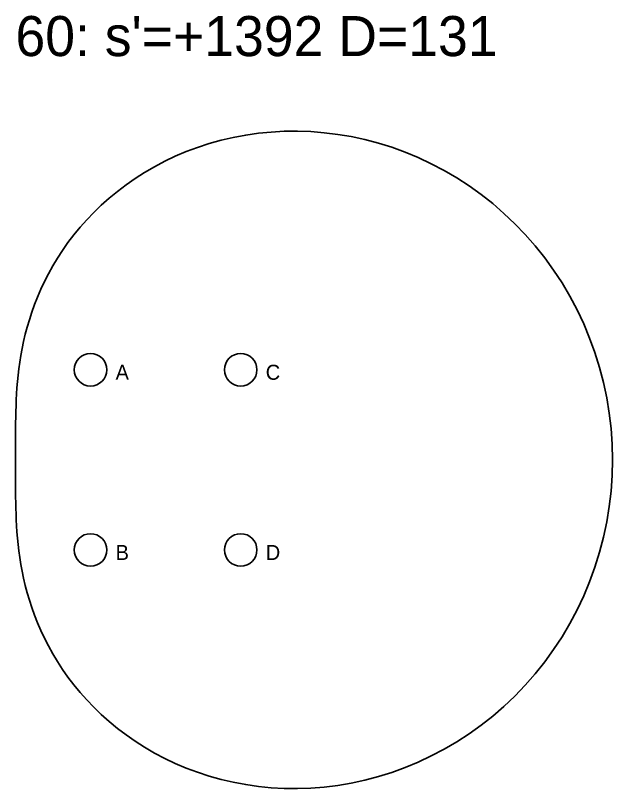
# Model space of a CAD drawing. Header units: millimetres. Extents: x 0 to 2007, y -5243 to 138.
# Drawn here: x 0 to 119.3, y -4865.7 to -4711.2 of the extents above; entities that cross this region are included whole.
import ezdxf

# ---------------------------------------------------------------- set-up
doc = ezdxf.new("R2010")
doc.units = ezdxf.units.MM
for name, color, linetype in [('DOWEL', 5, 'CONTINUOUS'), ('SLAB_60', 2, 'CONTINUOUS'), ('TEXT', 1, 'CONTINUOUS')]:
    doc.layers.add(name, color=color, linetype=linetype)

msp = doc.modelspace()

# ---------------------------------------------------------------- linework, layer by layer
at = {"layer": 'DOWEL'}
for centre in [(15, -4782), (45, -4782), (15, -4818), (45, -4818)]:
    msp.add_circle(centre, 3.25, dxfattribs=at)
at = {"layer": 'SLAB_60'}
msp.add_lwpolyline([(119.29, -4800), (119.217, -4796.878), (119, -4793.764), (118.637, -4790.665), (118.132, -4787.589), (117.485, -4784.543), (116.698, -4781.534), (115.773, -4778.57), (114.714, -4775.658), (113.523, -4772.804), (112.204, -4770.015), (110.762, -4767.298), (109.2, -4764.659), (107.523, -4762.103), (105.735, -4759.636), (103.844, -4757.264), (101.852, -4754.991), (99.768, -4752.821), (97.595, -4750.76), (95.342, -4748.811), (93.014, -4746.976), (90.617, -4745.26), (88.159, -4743.665), (85.646, -4742.193), (83.085, -4740.846), (80.484, -4739.625), (77.848, -4738.531), (75.184, -4737.565), (72.501, -4736.727), (69.804, -4736.016), (67.101, -4735.432), (64.397, -4734.975), (61.7, -4734.641), (59.016, -4734.43), (56.351, -4734.34), (53.711, -4734.367), (51.102, -4734.51), (48.529, -4734.764), (45.997, -4735.126), (43.513, -4735.593), (41.079, -4736.161), (38.701, -4736.825), (36.383, -4737.581), (34.128, -4738.425), (31.94, -4739.351), (29.823, -4740.355), (27.777, -4741.431), (25.807, -4742.576), (23.914, -4743.782), (22.099, -4745.046), (20.365, -4746.361), (18.711, -4747.723), (17.138, -4749.127), (15.648, -4750.567), (14.239, -4752.039), (12.911, -4753.537), (11.664, -4755.056), (10.496, -4756.593), (9.407, -4758.142), (8.394, -4759.699), (7.456, -4761.259), (6.59, -4762.82), (5.795, -4764.378), (5.067, -4765.928), (4.405, -4767.467), (3.805, -4768.994), (3.265, -4770.505), (2.78, -4771.997), (2.349, -4773.469), (1.968, -4774.919), (1.632, -4776.346), (1.34, -4777.747), (1.088, -4779.123), (0.872, -4780.472), (0.689, -4781.795), (0.535, -4783.091), (0.409, -4784.36), (0.305, -4785.604), (0.223, -4786.821), (0.158, -4788.015), (0.108, -4789.185), (0.071, -4790.333), (0.045, -4791.461), (0.026, -4792.571), (0.014, -4793.664), (0.007, -4794.743), (0.003, -4795.809), (0.001, -4796.866), (0, -4797.915), (0, -4798.959), (0, -4800), (0, -4801.041), (0, -4802.085), (0.001, -4803.134), (0.003, -4804.191), (0.007, -4805.257), (0.014, -4806.336), (0.026, -4807.429), (0.045, -4808.539), (0.071, -4809.667), (0.108, -4810.815), (0.158, -4811.985), (0.223, -4813.179), (0.305, -4814.396), (0.409, -4815.64), (0.535, -4816.909), (0.689, -4818.205), (0.872, -4819.528), (1.088, -4820.877), (1.34, -4822.253), (1.632, -4823.654), (1.968, -4825.081), (2.349, -4826.531), (2.78, -4828.003), (3.265, -4829.495), (3.805, -4831.006), (4.405, -4832.533), (5.067, -4834.072), (5.795, -4835.622), (6.59, -4837.18), (7.456, -4838.741), (8.394, -4840.301), (9.407, -4841.858), (10.496, -4843.407), (11.664, -4844.944), (12.911, -4846.463), (14.239, -4847.961), (15.648, -4849.433), (17.138, -4850.873), (18.711, -4852.277), (20.365, -4853.639), (22.099, -4854.954), (23.914, -4856.218), (25.807, -4857.424), (27.777, -4858.569), (29.823, -4859.645), (31.94, -4860.649), (34.128, -4861.575), (36.383, -4862.419), (38.701, -4863.175), (41.079, -4863.839), (43.513, -4864.407), (45.997, -4864.874), (48.529, -4865.236), (51.102, -4865.49), (53.711, -4865.633), (56.351, -4865.66), (59.016, -4865.57), (61.7, -4865.359), (64.397, -4865.025), (67.101, -4864.568), (69.804, -4863.984), (72.501, -4863.273), (75.184, -4862.435), (77.848, -4861.469), (80.484, -4860.375), (83.085, -4859.154), (85.646, -4857.807), (88.159, -4856.335), (90.617, -4854.74), (93.014, -4853.024), (95.342, -4851.189), (97.595, -4849.24), (99.768, -4847.179), (101.852, -4845.009), (103.844, -4842.736), (105.735, -4840.364), (107.523, -4837.897), (109.2, -4835.341), (110.762, -4832.702), (112.204, -4829.985), (113.523, -4827.196), (114.714, -4824.342), (115.773, -4821.43), (116.698, -4818.466), (117.485, -4815.457), (118.132, -4812.411), (118.637, -4809.335), (119, -4806.236), (119.217, -4803.122)], close=True, dxfattribs=at)

# ---------------------------------------------------------------- texts
at = {"layer": 'DOWEL'}
for s, p in [('A', (20, -4784)), ('C', (50, -4784)), ('B', (20, -4820)), ('D', (50, -4820))]:
    msp.add_text(s, height=3, dxfattribs=at).set_placement(p)
at = {"layer": 'TEXT'}
msp.add_text("60: s'=+1392 D=131", height=8, dxfattribs=at).set_placement((0, -4719.34))

doc.saveas('drawing.dxf')
